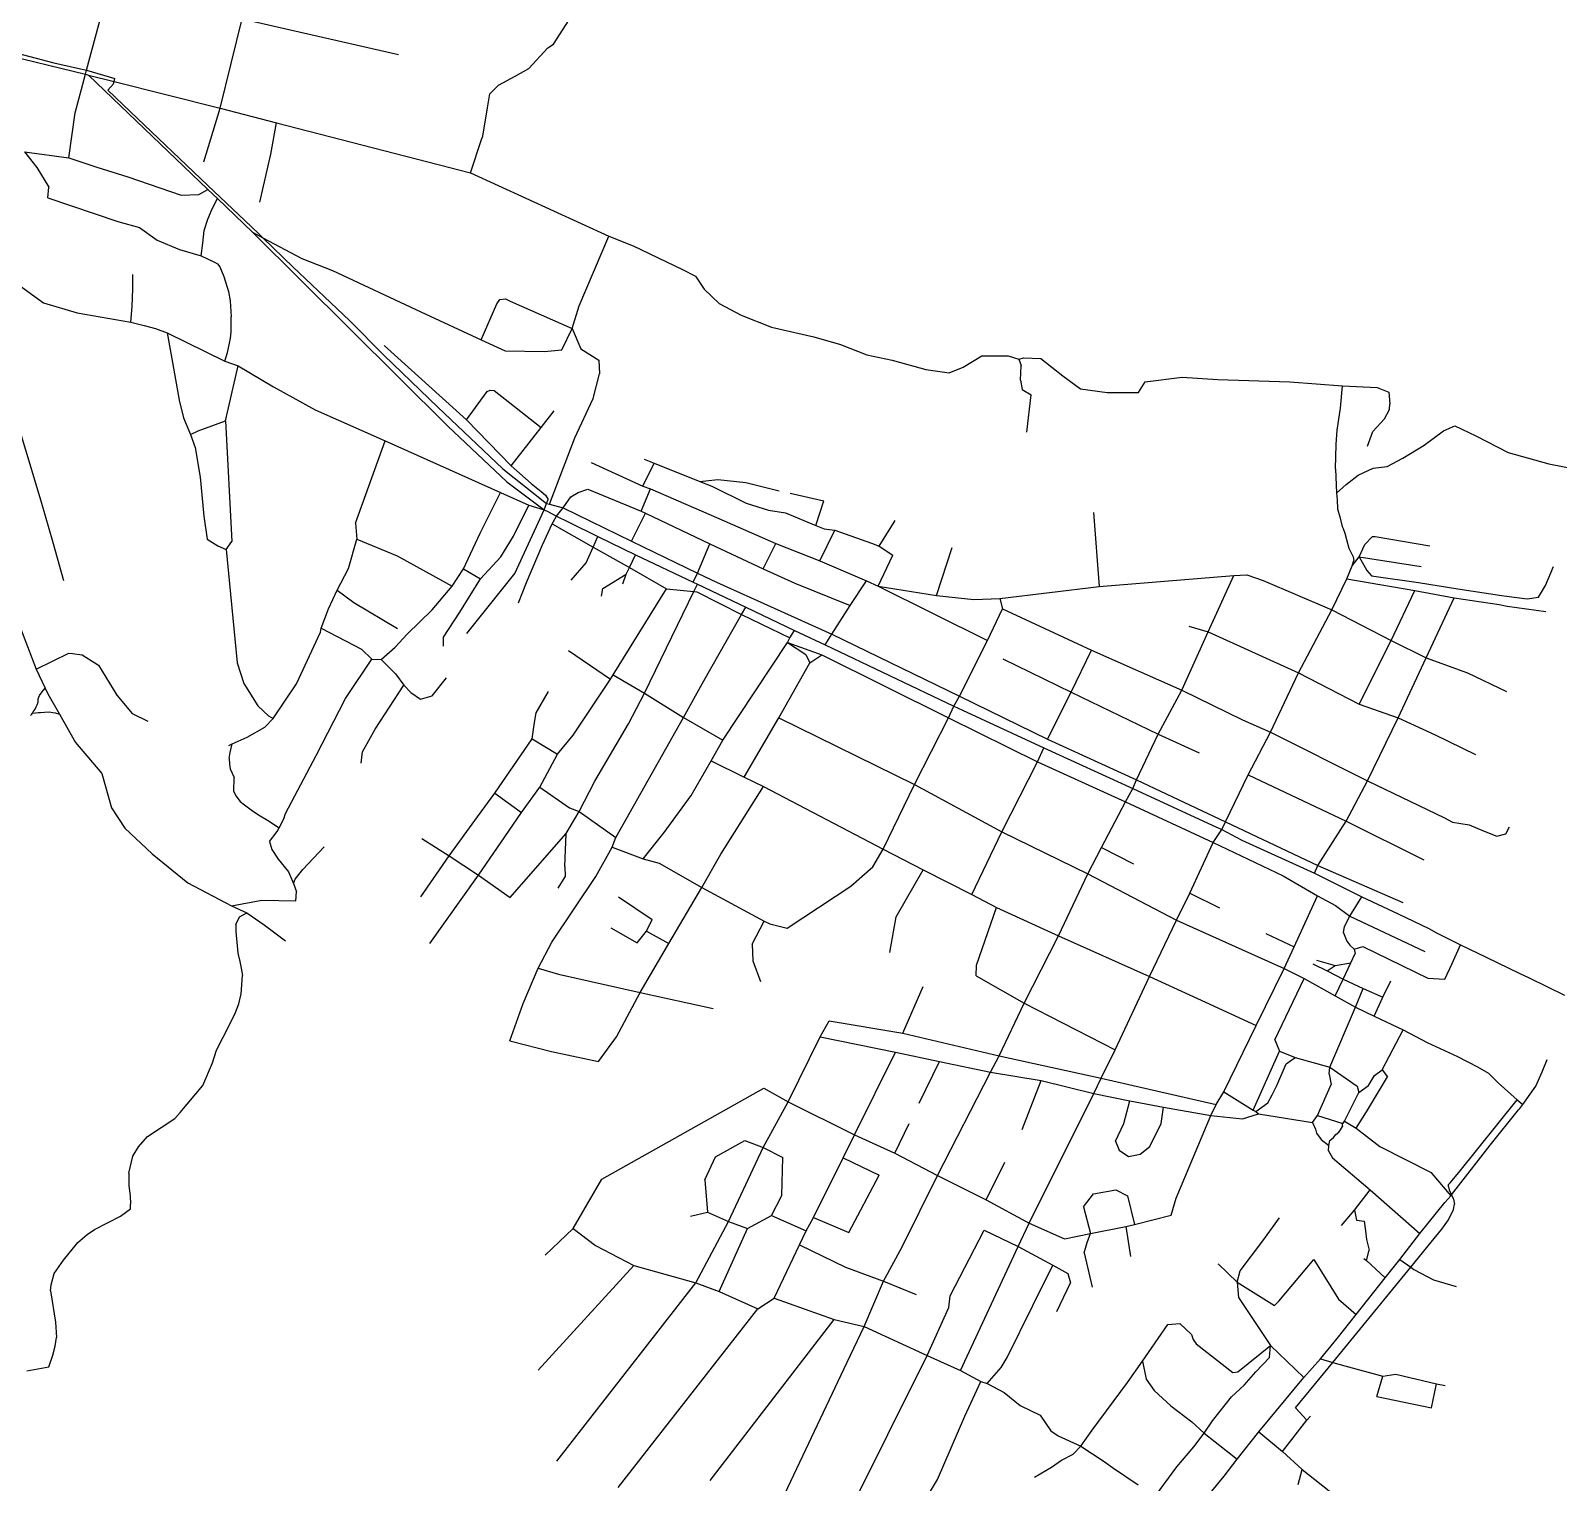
# Model space of a CAD drawing. Header units: inches. Extents: x 692543 to 699408, y 6221321 to 6239107.
# Drawn here: x 695859 to 698217, y 6235684 to 6237926 of the extents above; entities that cross this region are included whole.
import ezdxf

# ---------------------------------------------------------------- set-up
doc = ezdxf.new("R2010")
doc.units = ezdxf.units.IN
doc.header["$MEASUREMENT"] = 0

msp = doc.modelspace()

# ---------------------------------------------------------------- linework, layer by layer
for points in [[(695945.8, 6237864.8), (695982.3, 6238000.6)], [(696151.7, 6237806.1), (696185.6, 6237944)], [(696185.6, 6237944), (696427.3, 6237889.2)], [(696666.5, 6237905), (696695.1, 6237949.9)], [(695774, 6237908), (695895.2, 6237876.3)], [(695808.3, 6237891.7), (695944.1, 6237858.4)], [(696628.3, 6237867.2), (696657.4, 6237899.5)], [(696657.4, 6237899.5), (696666.5, 6237905)], [(695895.2, 6237876.3), (695945.8, 6237864.8)], [(695944.1, 6237858.4), (695945.8, 6237864.8)], [(695945.8, 6237864.8), (695989.5, 6237851.9)], [(696607.3, 6237855.8), (696628.3, 6237867.2)], [(695928.2, 6237799.2), (695944.1, 6237858.4)], [(695944.1, 6237858.4), (695948.9, 6237857.1)], [(695948.9, 6237857.1), (695988.3, 6237847.2)], [(695948.9, 6237857.1), (696132.8, 6237680.8)], [(695978.5, 6237834), (695987.4, 6237843.5)], [(695987.4, 6237843.5), (695988.3, 6237847.2)], [(695988.3, 6237847.2), (695989.5, 6237851.9)], [(695988.3, 6237847.2), (696151.7, 6237806.1)], [(696568.1, 6237828.2), (696581.3, 6237841.8)], [(696581.3, 6237841.8), (696607.3, 6237855.8)], [(695978.5, 6237834), (696013.2, 6237800.9)], [(696564.3, 6237806.9), (696568.1, 6237828.2)], [(695918.2, 6237729.7), (695928.2, 6237799.2)], [(696013.2, 6237800.9), (696132.8, 6237686.6)], [(696126.7, 6237723.5), (696151.7, 6237806.1)], [(696151.7, 6237806.1), (696238.8, 6237783.7)], [(696557.3, 6237762.9), (696564.3, 6237806.9)], [(696230.2, 6237735.1), (696238.8, 6237783.7)], [(696238.8, 6237783.7), (696538.4, 6237706.1)], [(696538.4, 6237706.1), (696555.4, 6237758)], [(696555.4, 6237758), (696557.3, 6237762.9)], [(695849.8, 6237738.9), (695918.2, 6237729.7)], [(695849.8, 6237738.9), (695869, 6237714.3)], [(695918.2, 6237729.7), (695961.5, 6237714.9)], [(696213.2, 6237661.2), (696230.2, 6237735.1)], [(695869, 6237714.3), (695887.7, 6237684.3)], [(695961.5, 6237714.9), (696009.4, 6237700.3)], [(696009.4, 6237700.3), (696091.8, 6237671.9)], [(696538.4, 6237706.1), (696751.7, 6237608.7)], [(695886, 6237667.9), (695887.7, 6237684.3)], [(696091.8, 6237671.9), (696118.9, 6237672.8)], [(696118.9, 6237672.8), (696132.8, 6237680.8)], [(696132.8, 6237686.6), (696199.8, 6237623.3)], [(696132.8, 6237680.8), (696147.6, 6237666.6)], [(695886, 6237667.9), (695993.9, 6237631)], [(696133, 6237634.7), (696139.6, 6237650.6)], [(696139.6, 6237650.6), (696147.6, 6237666.6)], [(696147.6, 6237666.6), (696201.8, 6237614.6)], [(695993.9, 6237631), (696027.2, 6237622)], [(696127.3, 6237617.2), (696133, 6237634.7)], [(696027.2, 6237622), (696054.9, 6237602.2)], [(696054.9, 6237602.2), (696089.2, 6237588)], [(696125, 6237597.5), (696127.3, 6237617.2)], [(696199.8, 6237623.3), (696211.5, 6237612.3)], [(696201.8, 6237614.6), (696503, 6237315.4)], [(696201.8, 6237614.6), (696217.7, 6237606.2)], [(696211.5, 6237612.3), (696217.7, 6237606.2)], [(696217.7, 6237606.2), (696277.7, 6237574.3)], [(696217.7, 6237606.2), (696264.3, 6237560.9)], [(696705.7, 6237500.8), (696751.7, 6237608.7)], [(696751.7, 6237608.7), (696789.2, 6237593.4)], [(696089.2, 6237588), (696122.6, 6237578.2)], [(696122.6, 6237578.2), (696125, 6237597.5)], [(696789.2, 6237593.4), (696865.4, 6237557.2)], [(696122.6, 6237578.2), (696143.3, 6237568.4)], [(696143.3, 6237568.4), (696147.8, 6237565.6)], [(696147.8, 6237565.6), (696151.5, 6237561.3)], [(696151.5, 6237561.3), (696157.5, 6237546.4)], [(696264.3, 6237560.9), (696351.5, 6237478.1)], [(696277.7, 6237574.3), (696325.2, 6237555.3)], [(696325.2, 6237555.3), (696461.3, 6237491.5)], [(696865.4, 6237557.2), (696885.3, 6237547)], [(695829, 6237542), (695879.1, 6237505.7)], [(696017.2, 6237527), (696017.3, 6237549.5)], [(696157.5, 6237546.4), (696164.7, 6237523)], [(696885.3, 6237547), (696898.6, 6237526.9)], [(696016.1, 6237500.2), (696017.2, 6237527)], [(696164.7, 6237523), (696167.5, 6237508.9)], [(696167.5, 6237508.9), (696169, 6237483.8)], [(696578.8, 6237503.9), (696583.7, 6237510.7)], [(696583.7, 6237510.7), (696592.3, 6237511.8)], [(696592.3, 6237511.8), (696599.5, 6237508.2)], [(696599.5, 6237508.2), (696695.3, 6237465.8)], [(696898.6, 6237526.9), (696921.8, 6237504.5)], [(695879.1, 6237505.7), (695931, 6237490.1)], [(695931, 6237490.1), (696014.1, 6237475.6)], [(696014.1, 6237475.6), (696016.1, 6237500.2)], [(696461.3, 6237491.5), (696554.7, 6237448.4)], [(696554.7, 6237448.4), (696578.8, 6237503.9)], [(696695.3, 6237465.8), (696705.7, 6237500.8)], [(696921.8, 6237504.5), (696955.8, 6237486.8)], [(696955.8, 6237486.8), (697002.8, 6237467.8)], [(696014.1, 6237475.6), (696034.8, 6237470.4)], [(696034.8, 6237470.4), (696052.3, 6237465.8)], [(696052.3, 6237465.8), (696070.3, 6237459.2)], [(696167.7, 6237451), (696168.7, 6237461.1)], [(696168.7, 6237461.1), (696169, 6237483.8)], [(696351.5, 6237478.1), (696404.9, 6237424.4)], [(696679.3, 6237433.2), (696695.3, 6237465.8)], [(696695.3, 6237465.8), (696708.5, 6237434.4)], [(697002.8, 6237467.8), (697068, 6237453.3)], [(696070.3, 6237459.2), (696158.9, 6237415.5)], [(696070.3, 6237459.2), (696078.2, 6237413.3)], [(696163.2, 6237429.1), (696165.8, 6237441)], [(696165.8, 6237441), (696167.7, 6237451)], [(696405.2, 6237439.8), (696532, 6237325.2)], [(696554.7, 6237448.4), (696591.9, 6237431.3)], [(697068, 6237453.3), (697109.2, 6237441.4)], [(697109.2, 6237441.4), (697149.7, 6237425.4)], [(696078.2, 6237413.3), (696088.7, 6237355.2)], [(696158.9, 6237415.5), (696163.2, 6237429.1)], [(696158.9, 6237415.5), (696179.8, 6237408.4)], [(696404.9, 6237424.4), (696488, 6237344.4)], [(696591.9, 6237431.3), (696651.9, 6237430.4)], [(696651.9, 6237430.4), (696679.3, 6237433.2)], [(696708.5, 6237434.4), (696736.3, 6237417.1)], [(696736.3, 6237417.1), (696737.3, 6237396.2)], [(697149.7, 6237425.4), (697189.1, 6237417.3)], [(697189.1, 6237417.3), (697240.7, 6237402.7)], [(697298.3, 6237406.2), (697327.4, 6237424)], [(697327.4, 6237424), (697367.9, 6237423.7)], [(697367.9, 6237423.7), (697384.2, 6237418.8)], [(697384.2, 6237418.8), (697392.2, 6237420.8)], [(697384.2, 6237418.8), (697388.1, 6237409.1)], [(697392.2, 6237420.8), (697418.4, 6237419.9)], [(697418.4, 6237419.9), (697452.5, 6237392.7)], [(696159.9, 6237323.6), (696179.8, 6237408.4)], [(696179.8, 6237408.4), (696234.3, 6237376)], [(696727.7, 6237357.9), (696737.3, 6237396.2)], [(697240.7, 6237402.7), (697276.8, 6237397.4)], [(697276.8, 6237397.4), (697298.3, 6237406.2)], [(697386.8, 6237386.3), (697388.1, 6237409.1)], [(697452.5, 6237392.7), (697479.8, 6237373.1)], [(697579.6, 6237383.9), (697636.4, 6237390.8)], [(697636.4, 6237390.8), (697691.5, 6237387)], [(696234.3, 6237376), (696298.7, 6237340.5)], [(696532, 6237325.2), (696564, 6237368.5)], [(696564, 6237368.5), (696568.3, 6237370.8)], [(696568.3, 6237370.8), (696574.5, 6237370.5)], [(696574.5, 6237370.5), (696647.3, 6237313.2)], [(697386.8, 6237386.3), (697389.5, 6237371.6)], [(697389.5, 6237371.6), (697403.4, 6237363.4)], [(697479.8, 6237373.1), (697520.7, 6237367)], [(697520.7, 6237367), (697569, 6237367.1)], [(697569, 6237367.1), (697579.6, 6237383.9)], [(697691.5, 6237387), (697802.4, 6237383.6)], [(697802.4, 6237383.6), (697884.1, 6237377.3)], [(697880.8, 6237343), (697884.1, 6237377.3)], [(697884.1, 6237377.3), (697937.6, 6237375)], [(697937.6, 6237375), (697955.4, 6237367.5)], [(697955.4, 6237367.5), (697957, 6237349.7)], [(696088.7, 6237355.2), (696095.1, 6237328.1)], [(696488, 6237344.4), (696588.1, 6237249.3)], [(696699.2, 6237297.4), (696727.7, 6237357.9)], [(697396.6, 6237306), (697403.4, 6237363.4)], [(697875.5, 6237309.2), (697880.8, 6237343)], [(697956.6, 6237340.7), (697957, 6237349.7)], [(696095.1, 6237328.1), (696106.1, 6237302.1)], [(696118.1, 6237307.9), (696159.9, 6237323.6)], [(696159.9, 6237323.6), (696169.7, 6237136.9)], [(696298.7, 6237340.5), (696406.4, 6237292.5)], [(696532, 6237325.2), (696601.1, 6237254.2)], [(696647.3, 6237313.2), (696667.3, 6237338.9)], [(697930.5, 6237306.9), (697948.9, 6237326.3)], [(697948.9, 6237326.3), (697956.6, 6237340.7)], [(695843, 6237305.9), (695859.8, 6237251.2)], [(696106.1, 6237302.1), (696118.1, 6237307.9)], [(696106.1, 6237302.1), (696113.1, 6237282.4)], [(696503, 6237315.4), (696594.1, 6237229.5)], [(696601.1, 6237254.2), (696647.3, 6237313.2)], [(696659.9, 6237195), (696699.2, 6237297.4)], [(697874.1, 6237286.8), (697875.5, 6237309.2)], [(697922.3, 6237284.2), (697930.5, 6237306.9)], [(698009.9, 6237286), (698039.6, 6237308)], [(698039.6, 6237308), (698057.3, 6237315.8)], [(698057.3, 6237315.8), (698089.6, 6237300.2)], [(698089.6, 6237300.2), (698139.6, 6237274.5)], [(696113.1, 6237282.4), (696121.2, 6237236.3)], [(696360.8, 6237165.2), (696406.4, 6237292.5)], [(696406.4, 6237292.5), (696584.5, 6237213)], [(697873.2, 6237249.2), (697874.1, 6237286.8)], [(697977, 6237266), (698009.9, 6237286)], [(698139.6, 6237274.5), (698202.3, 6237257.2)], [(695859.8, 6237251.2), (695876, 6237196.1)], [(696588.1, 6237249.3), (696655.7, 6237195.9)], [(696601.1, 6237254.2), (696631.6, 6237226.8)], [(696724.4, 6237259.3), (696804.3, 6237222.7)], [(696804.3, 6237222.7), (696821.7, 6237258.2)], [(696806.2, 6237264.4), (696821.7, 6237258.2)], [(696821.7, 6237258.2), (696892.1, 6237230)], [(697873.2, 6237249.2), (697874.7, 6237211.8)], [(697907.9, 6237239.6), (697931.1, 6237250.3)], [(697931.1, 6237250.3), (697952.9, 6237253.1)], [(697952.9, 6237253.1), (697977, 6237266)], [(698202.3, 6237257.2), (698276, 6237242.6)], [(696121.2, 6237236.3), (696126.7, 6237176.1)], [(696594.1, 6237229.5), (696652.1, 6237186)], [(696631.6, 6237226.8), (696647.3, 6237214.3)], [(696892.1, 6237230), (696920.1, 6237232.9)], [(696892.1, 6237230), (696910.7, 6237222.6)], [(696920.1, 6237232.9), (696963, 6237228.3)], [(696963, 6237228.3), (697014.6, 6237215.5)], [(697874.7, 6237211.8), (697889.7, 6237225.1)], [(697889.7, 6237225.1), (697907.9, 6237239.6)], [(696553.3, 6237149.8), (696584.5, 6237213)], [(696584.5, 6237213), (696628.4, 6237193.1)], [(696647.3, 6237214.3), (696653.8, 6237208.6)], [(696653.8, 6237208.6), (696657.9, 6237201.9)], [(696655.7, 6237195.9), (696657.9, 6237201.9)], [(696681, 6237189), (696693.2, 6237205.9)], [(696693.2, 6237205.9), (696704.5, 6237212.9)], [(696704.5, 6237212.9), (696719.3, 6237217.7)], [(696719.3, 6237217.7), (696801.7, 6237184.2)], [(696801.7, 6237184.2), (696815.8, 6237218.4)], [(696804.3, 6237222.7), (696815.8, 6237218.4)], [(696815.8, 6237218.4), (696921.2, 6237172.5)], [(696910.7, 6237222.6), (696963.8, 6237196.2)], [(697031.4, 6237211.7), (697083.4, 6237199.8)], [(697874.7, 6237211.8), (697875.5, 6237201.3)], [(697875.5, 6237201.3), (697876.4, 6237187.5)], [(695876, 6237196.1), (695893.2, 6237137.6)], [(696604.3, 6237145.3), (696628.4, 6237193.1)], [(696606.8, 6237087.5), (696652.1, 6237186)], [(696628.4, 6237193.1), (696652.1, 6237186)], [(696652.1, 6237186), (696655.7, 6237195.9)], [(696652.1, 6237186), (696657.7, 6237183.5)], [(696655.7, 6237195.9), (696659.9, 6237195)], [(696657.7, 6237183.5), (696670.8, 6237176.2)], [(696659.9, 6237195), (696681, 6237189)], [(696670.8, 6237176.2), (696681, 6237189)], [(696681, 6237189), (696786.9, 6237137.5)], [(696786.9, 6237137.5), (696808.5, 6237181)], [(696801.7, 6237184.2), (696808.5, 6237181)], [(696808.5, 6237181), (696907.5, 6237133.4)], [(696963.8, 6237196.2), (696997.9, 6237185.3)], [(696997.9, 6237185.3), (697024.4, 6237181.3)], [(697024.4, 6237181.3), (697071, 6237161.9)], [(697071, 6237161.9), (697083.4, 6237199.8)], [(697499.8, 6237182), (697508.6, 6237067.6)], [(697876.4, 6237187.5), (697879.7, 6237175.3)], [(696126.7, 6237176.1), (696131.9, 6237140.7)], [(696360.8, 6237165.2), (696362.6, 6237140.9)], [(696649.1, 6237132.2), (696664, 6237164.3)], [(696664, 6237164.3), (696670.8, 6237176.2)], [(696664, 6237164.3), (696727.5, 6237128.5)], [(696670.8, 6237176.2), (696689.7, 6237166.9)], [(696689.7, 6237166.9), (696734.5, 6237144.9)], [(696921.2, 6237172.5), (697009.5, 6237134)], [(697071, 6237161.9), (697084, 6237156.5)], [(697077.4, 6237107.3), (697100.3, 6237154.8)], [(697084, 6237156.5), (697100.3, 6237154.8)], [(697100.3, 6237154.8), (697157.1, 6237134.8)], [(697168.8, 6237130.2), (697193.5, 6237169.4)], [(697879.7, 6237175.3), (697883.3, 6237160.5)], [(697883.3, 6237160.5), (697884.9, 6237157.4)], [(697884.9, 6237157.4), (697887.6, 6237150)], [(695893.2, 6237137.6), (695910.1, 6237076.9)], [(696131.9, 6237140.7), (696148.5, 6237130.3)], [(696161.3, 6237124.6), (696169.7, 6237136.9)], [(696349.8, 6237095.4), (696362.6, 6237140.9)], [(696362.6, 6237140.9), (696425.1, 6237115.1)], [(696527.5, 6237094.9), (696553.3, 6237149.8)], [(696585.1, 6237113.3), (696604.3, 6237145.3)], [(696624.4, 6237073.9), (696649.1, 6237132.2)], [(696727.5, 6237128.5), (696734.5, 6237144.9)], [(696734.5, 6237144.9), (696793, 6237116.8)], [(696786.9, 6237137.5), (696888.6, 6237088.4)], [(696888.6, 6237088.4), (696907.5, 6237133.4)], [(696907.5, 6237133.4), (696989.9, 6237095.2)], [(696989.9, 6237095.2), (697009.5, 6237134)], [(697009.5, 6237134), (697077.4, 6237107.3)], [(697157.1, 6237134.8), (697168.8, 6237130.2)], [(697887.6, 6237150), (697890.1, 6237140)], [(697890.1, 6237140), (697893.9, 6237127.1)], [(697909.8, 6237113.4), (697918.2, 6237132.5)], [(697918.2, 6237132.5), (697930.1, 6237144.8)], [(697930.1, 6237144.8), (697934.5, 6237144.7)], [(697934.5, 6237144.7), (698018.7, 6237130.7)], [(696148.5, 6237130.3), (696161.3, 6237124.6)], [(696161.3, 6237124.6), (696178.3, 6236949.6)], [(696425.1, 6237115.1), (696510.1, 6237068.4)], [(696553.5, 6237079.7), (696585.1, 6237113.3)], [(696716.6, 6237104.3), (696727.5, 6237128.5)], [(696727.5, 6237128.5), (696783.7, 6237097.1)], [(696783.7, 6237097.1), (696793, 6237116.8)], [(696793, 6237116.8), (696882, 6237074.2)], [(697077.4, 6237107.3), (697149.2, 6237076.6)], [(697167.3, 6237068), (697190, 6237116.2)], [(697168.8, 6237130.2), (697190, 6237116.2)], [(697257.2, 6237053.8), (697281.4, 6237127.9)], [(697893.9, 6237127.1), (697900.3, 6237113.7)], [(697899, 6237099.4), (697909.8, 6237113.4)], [(697899, 6237099.4), (697901.2, 6237108)], [(697900.3, 6237113.7), (697901.2, 6237108)], [(697909.8, 6237113.4), (697921.3, 6237092.2)], [(697909.8, 6237113.4), (698005.4, 6237098.5)], [(696332.2, 6237062.1), (696349.8, 6237095.4)], [(696510.1, 6237068.4), (696527.5, 6237094.9)], [(696527.5, 6237094.9), (696553.5, 6237079.7)], [(696532.4, 6236995), (696606.8, 6237087.5)], [(696693.7, 6237077.6), (696716.6, 6237104.3)], [(696742.6, 6237064.5), (696778.4, 6237086.9)], [(696773.2, 6237071.6), (696778.4, 6237086.9)], [(696778.4, 6237086.9), (696783.7, 6237097.1)], [(696783.7, 6237097.1), (696840.9, 6237064.3)], [(696882, 6237074.2), (696888.6, 6237088.4)], [(696888.6, 6237088.4), (696917.9, 6237074.2)], [(696989.9, 6237095.2), (697038.6, 6237073)], [(697508.6, 6237067.6), (697716.2, 6237084.5)], [(697676.5, 6236997.6), (697716.2, 6237084.5)], [(697716.2, 6237084.5), (697736.3, 6237085.5)], [(697736.3, 6237085.5), (697761.2, 6237077.1)], [(697890.5, 6237079.5), (697899, 6237099.4)], [(697921.3, 6237092.2), (697928.8, 6237084)], [(697928.8, 6237084), (698000.9, 6237073.8)], [(698197, 6237069.3), (698209.4, 6237098.8)], [(695821.2, 6237062.6), (695867.8, 6236940)], [(696319.1, 6237033.3), (696332.2, 6237062.1)], [(696332.2, 6237062.1), (696358, 6237043.2)], [(696479, 6237031.8), (696510.1, 6237068.4)], [(696521.7, 6237028), (696553.5, 6237079.7)], [(696612.4, 6237042.7), (696624.4, 6237073.9)], [(696740.2, 6237052.6), (696742.6, 6237064.5)], [(696758.1, 6236931.3), (696840.9, 6237064.3)], [(696806.8, 6236902.9), (696882.9, 6237059.9)], [(696840.9, 6237064.3), (696882.9, 6237059.9)], [(696882, 6237074.2), (696888.4, 6237071.1)], [(696882.9, 6237059.9), (696888.4, 6237071.1)], [(696882.9, 6237059.9), (696887.7, 6237059.4)], [(696888.4, 6237071.1), (696963.1, 6237035.9)], [(696917.9, 6237074.2), (697095.9, 6236994.2)], [(697038.6, 6237073), (697124.2, 6237038.4)], [(697124.2, 6237038.4), (697149.2, 6237076.6)], [(697149.2, 6237076.6), (697167.3, 6237068)], [(697167.3, 6237068), (697257.2, 6237053.8)], [(697167.3, 6237068), (697336.1, 6236984.2)], [(697355.3, 6237049), (697508.6, 6237067.6)], [(697761.2, 6237077.1), (697867.4, 6237031.6)], [(697867.4, 6237031.6), (697890.5, 6237079.5)], [(697890.5, 6237079.5), (697995.4, 6237061.3)], [(697958.8, 6236984.3), (697995.4, 6237061.3)], [(697995.4, 6237061.3), (698056.3, 6237050.4)], [(698000.9, 6237073.8), (698061.8, 6237064.1)], [(698061.8, 6237064.1), (698126, 6237054.4)], [(698186.2, 6237051.1), (698197, 6237069.3)], [(696358, 6237043.2), (696425.3, 6237002.9)], [(696887.7, 6237059.4), (696956.5, 6237024.3)], [(697095.9, 6236994.2), (697124.2, 6237038.4)], [(697257.2, 6237053.8), (697314.7, 6237047.7)], [(697314.7, 6237047.7), (697355.3, 6237049)], [(697355.3, 6237049), (697359.4, 6237033.2)], [(698012.8, 6236957.7), (698056.3, 6237050.4)], [(698056.3, 6237050.4), (698125.6, 6237039.7)], [(698125.6, 6237039.7), (698137.9, 6237037.3)], [(698126, 6237054.4), (698141.3, 6237052.4)], [(698137.9, 6237037.3), (698197.6, 6237029.2)], [(698141.3, 6237052.4), (698168.7, 6237048.8)], [(698168.7, 6237048.8), (698186.2, 6237051.1)], [(696307.9, 6237003.5), (696319.1, 6237033.3)], [(696440.2, 6236994), (696479, 6237031.8)], [(696496.7, 6236989.3), (696521.7, 6237028)], [(696898.2, 6236921.8), (696956.5, 6237024.3)], [(696956.5, 6237024.3), (696963.1, 6237035.9)], [(696956.5, 6237024.3), (697031, 6236988.6)], [(696963.1, 6237035.9), (697038.2, 6236999.7)], [(697336.1, 6236984.2), (697359.4, 6237033.2)], [(697359.4, 6237033.2), (697496.4, 6236969.5)], [(697816.2, 6236934.5), (697867.4, 6237031.6)], [(697867.4, 6237031.6), (697958.8, 6236984.3)], [(696269.5, 6236917.3), (696306.7, 6236997.4)], [(696306.7, 6236997.4), (696307.9, 6237003.5)], [(696307.9, 6237003.5), (696369.9, 6236970.9)], [(696421.7, 6236974.2), (696440.2, 6236994)], [(696496.4, 6236975.6), (696496.7, 6236989.3)], [(697031, 6236988.6), (697038.2, 6236999.7)], [(697038.2, 6236999.7), (697085.6, 6236977.8)], [(697085.6, 6236977.8), (697095.9, 6236994.2)], [(697095.9, 6236994.2), (697292.7, 6236898.6)], [(697635.8, 6236907.5), (697676.5, 6236997.6)], [(697646.9, 6237006.5), (697676.5, 6236997.6)], [(697676.5, 6236997.6), (697816.2, 6236934.5)], [(696369.9, 6236970.9), (696385.9, 6236955.5)], [(696400.4, 6236955), (696421.7, 6236974.2)], [(696689.3, 6236969), (696754, 6236924.8)], [(696927.6, 6236830.2), (697027.6, 6236981)], [(697027.6, 6236981), (697031, 6236988.6)], [(697027.6, 6236981), (697080.6, 6236962.1)], [(697027.6, 6236981), (697055.8, 6236962.8)], [(697085.6, 6236977.8), (697284.3, 6236883)], [(697292.7, 6236898.6), (697336.1, 6236984.2)], [(697465.3, 6236904.3), (697496.4, 6236969.5)], [(697496.4, 6236969.5), (697635.8, 6236907.5)], [(697909.5, 6236886.2), (697958.8, 6236984.3)], [(697958.8, 6236984.3), (698012.8, 6236957.7)], [(695867.8, 6236940), (695918.3, 6236965)], [(695918.3, 6236965), (695924.2, 6236964.3)], [(695924.2, 6236964.3), (695938.9, 6236962.4)], [(695938.9, 6236962.4), (695964.2, 6236946.3)], [(695964.2, 6236946.3), (695992.5, 6236900)], [(696178.3, 6236949.6), (696188.6, 6236918)], [(696345.3, 6236894.9), (696385.9, 6236955.5)], [(696385.9, 6236955.5), (696400.4, 6236955)], [(696400.4, 6236955), (696422.2, 6236932.7)], [(697013.9, 6236864.7), (697062, 6236949.8)], [(697055.8, 6236962.8), (697062, 6236949.8)], [(697062, 6236949.8), (697080.6, 6236962.1)], [(697080.6, 6236962.1), (697275.7, 6236865)], [(697359.7, 6236956), (697465.3, 6236904.3)], [(697969.6, 6236864.8), (698012.8, 6236957.7)], [(698012.8, 6236957.7), (698076.8, 6236934.3)], [(695867.8, 6236940), (695882, 6236910.5)], [(696422.2, 6236932.7), (696435.4, 6236915.2)], [(696479, 6236898.7), (696501.3, 6236926.9)], [(696696.4, 6236837.9), (696754, 6236924.8)], [(696754, 6236924.8), (696758.1, 6236931.3)], [(696758.1, 6236931.3), (696806.8, 6236902.9)], [(696866.8, 6236865.4), (696898.2, 6236921.8)], [(697772.6, 6236842.7), (697816.2, 6236934.5)], [(697816.2, 6236934.5), (697909.5, 6236886.2)], [(698076.8, 6236934.3), (698136.7, 6236905.6)], [(695871, 6236894.1), (695872.9, 6236899.4)], [(695872.9, 6236899.4), (695877.1, 6236905.3)], [(695877.1, 6236905.3), (695882, 6236910.5)], [(695882, 6236910.5), (695886, 6236902.2)], [(695886, 6236902.2), (695903.8, 6236870.8)], [(695992.5, 6236900), (696016.1, 6236871.4)], [(696188.6, 6236918), (696210.1, 6236883.7)], [(696233.5, 6236864.1), (696269.5, 6236917.3)], [(696300, 6236806.7), (696345.3, 6236894.9)], [(696391.3, 6236847.5), (696435.4, 6236915.2)], [(696435.4, 6236915.2), (696446.3, 6236903.9)], [(696446.3, 6236903.9), (696461.1, 6236893.8)], [(696461.1, 6236893.8), (696479, 6236898.7)], [(696639.7, 6236872.4), (696658.8, 6236905.4)], [(696781.9, 6236855.5), (696806.8, 6236902.9)], [(696806.8, 6236902.9), (696866.8, 6236865.4)], [(697284.3, 6236883), (697292.7, 6236898.6)], [(697292.7, 6236898.6), (697428.7, 6236832.2)], [(697428.7, 6236832.2), (697465.3, 6236904.3)], [(697465.3, 6236904.3), (697599.5, 6236839.6)], [(697599.5, 6236839.6), (697635.8, 6236907.5)], [(697635.8, 6236907.5), (697729.3, 6236861.6)], [(695861, 6236870.5), (695862.1, 6236872.2)], [(695862.1, 6236872.2), (695863.3, 6236874.2)], [(695862.1, 6236872.2), (695866.8, 6236872.5)], [(695863.3, 6236874.2), (695866.5, 6236878.4)], [(695866.5, 6236878.4), (695868, 6236881.8)], [(695866.8, 6236872.5), (695871.5, 6236873.1)], [(695868, 6236881.8), (695869.5, 6236884.9)], [(695869.5, 6236884.9), (695870.9, 6236889.1)], [(695870.9, 6236889.1), (695871, 6236894.1)], [(695871.5, 6236873.1), (695874.4, 6236873.4)], [(695874.4, 6236873.4), (695880.6, 6236873.9)], [(695880.6, 6236873.9), (695888.2, 6236874)], [(695888.2, 6236874), (695893.4, 6236873.3)], [(695893.4, 6236873.3), (695897.4, 6236872.7)], [(695897.4, 6236872.7), (695903.8, 6236870.8)], [(696016.1, 6236871.4), (696040.2, 6236860)], [(696210.1, 6236883.7), (696226.4, 6236867.8)], [(696637, 6236857.5), (696639.7, 6236872.4)], [(697275.7, 6236865), (697284.3, 6236883)], [(697284.3, 6236883), (697297.2, 6236877)], [(697297.2, 6236877), (697423, 6236818.4)], [(697909.5, 6236886.2), (697969.6, 6236864.8)], [(695859.3, 6236868.5), (695861, 6236870.5)], [(695903.8, 6236870.8), (695928.6, 6236827)], [(696193.4, 6236835.1), (696220.7, 6236850.3)], [(696220.7, 6236850.3), (696233.5, 6236864.1)], [(696226.4, 6236867.8), (696233.5, 6236864.1)], [(696371.4, 6236812.6), (696391.3, 6236847.5)], [(696633.2, 6236832.6), (696637, 6236857.5)], [(696730, 6236767.1), (696781.9, 6236855.5)], [(696762.6, 6236680.2), (696866.8, 6236865.4)], [(696866.8, 6236865.4), (696927.6, 6236830.2)], [(696960.3, 6236773.5), (697013.9, 6236864.7)], [(697013.9, 6236864.7), (697223.4, 6236761.8)], [(697223.4, 6236761.8), (697275.7, 6236865)], [(697275.7, 6236865), (697413.1, 6236797.1)], [(697729.3, 6236861.6), (697772.6, 6236842.7)], [(697922.5, 6236767.9), (697969.6, 6236864.8)], [(697969.6, 6236864.8), (698026.9, 6236838.9)], [(695928.6, 6236827), (695969.1, 6236778.9)], [(696165.2, 6236822.3), (696170.6, 6236824.7)], [(696167.4, 6236811.5), (696170.6, 6236824.7)], [(696170.6, 6236824.7), (696193.4, 6236835.1)], [(696575.9, 6236748.7), (696633.2, 6236832.6)], [(696633.2, 6236832.6), (696672.4, 6236808.6)], [(696672.4, 6236808.6), (696696.4, 6236837.9)], [(696909.5, 6236798.5), (696927.6, 6236830.2)], [(697428.7, 6236832.2), (697566.2, 6236769.4)], [(697566.2, 6236769.4), (697599.5, 6236839.6)], [(697599.5, 6236839.6), (697662.8, 6236811)], [(697738.3, 6236777), (697772.6, 6236842.7)], [(697772.6, 6236842.7), (697922.5, 6236767.9)], [(698026.9, 6236838.9), (698088.9, 6236808.5)], [(696166, 6236802.3), (696167.4, 6236811.5)], [(696166, 6236802.3), (696166.1, 6236793.2)], [(696252.8, 6236717.3), (696300, 6236806.7)], [(696369.3, 6236794.8), (696371.4, 6236812.6)], [(696645.2, 6236758), (696672.4, 6236808.6)], [(697413.1, 6236797.1), (697423, 6236818.4)], [(697423, 6236818.4), (697560.2, 6236755.8)], [(695969.1, 6236778.9), (695984.1, 6236726.2)], [(696166.1, 6236793.2), (696167.4, 6236786.3)], [(696167.4, 6236786.3), (696173.7, 6236772.9)], [(696878.5, 6236744.9), (696909.5, 6236798.5)], [(696909.5, 6236798.5), (696960.3, 6236773.5)], [(697358.4, 6236688.8), (697413.1, 6236797.1)], [(697413.1, 6236797.1), (697549.2, 6236735.4)], [(697703.5, 6236704.5), (697738.3, 6236777)], [(697738.3, 6236777), (697889.6, 6236705.2)], [(696173, 6236751.1), (696173.7, 6236772.9)], [(696616.9, 6236718.9), (696645.2, 6236758)], [(696645.2, 6236758), (696691, 6236725.8)], [(696705.7, 6236720.4), (696730, 6236767.1)], [(696924.7, 6236654.2), (696990.5, 6236758.7)], [(696960.3, 6236773.5), (696990.5, 6236758.7)], [(696990.5, 6236758.7), (697175.1, 6236662.1)], [(697175.1, 6236662.1), (697223.4, 6236761.8)], [(697223.4, 6236761.8), (697358.4, 6236688.8)], [(697549.2, 6236735.4), (697560.2, 6236755.8)], [(697560.2, 6236755.8), (697566.2, 6236769.4)], [(697560.2, 6236755.8), (697682.8, 6236699.4)], [(697566.2, 6236769.4), (697703.5, 6236704.5)], [(697889.6, 6236705.2), (697922.5, 6236767.9)], [(697922.5, 6236767.9), (698041.5, 6236710.7)], [(696173, 6236751.1), (696175.8, 6236744.5)], [(696175.8, 6236744.5), (696182.5, 6236735.6)], [(696182.5, 6236735.6), (696189.3, 6236730.6)], [(696189.3, 6236730.6), (696199.8, 6236723.1)], [(696548.8, 6236712.3), (696575.9, 6236748.7)], [(696575.9, 6236748.7), (696616.9, 6236718.9)], [(696837.1, 6236688), (696878.5, 6236744.9)], [(697511.7, 6236664.9), (697549.2, 6236735.4)], [(697549.2, 6236735.4), (697684.3, 6236672.2)], [(695984.1, 6236726.2), (696005, 6236694.8)], [(696199.8, 6236723.1), (696211.1, 6236715.2)], [(696211.1, 6236715.2), (696224.8, 6236706.7)], [(696224.8, 6236706.7), (696242.7, 6236694.9)], [(696242.7, 6236694.9), (696250, 6236709)], [(696250, 6236709), (696252.8, 6236717.3)], [(696505.4, 6236652), (696548.8, 6236712.3)], [(696591.3, 6236681), (696616.9, 6236718.9)], [(696685.9, 6236686.3), (696705.7, 6236720.4)], [(696691, 6236725.8), (696705.7, 6236720.4)], [(696705.7, 6236720.4), (696762.6, 6236680.2)], [(698041.5, 6236710.7), (698053.8, 6236703.7)], [(696005, 6236694.8), (696047, 6236654.9)], [(696227.8, 6236674.2), (696239.8, 6236689.4)], [(696239.8, 6236689.4), (696242.7, 6236694.9)], [(696627.8, 6236619.8), (696685.9, 6236686.3)], [(696683.9, 6236635.4), (696685.9, 6236686.3)], [(696804.6, 6236647), (696837.1, 6236688)], [(697311.6, 6236592.2), (697358.4, 6236688.8)], [(697358.4, 6236688.8), (697490.9, 6236624)], [(697682.8, 6236699.4), (697697.5, 6236692.5)], [(697684.3, 6236672.2), (697697.5, 6236692.5)], [(697697.5, 6236692.5), (697703.5, 6236704.5)], [(697697.5, 6236692.5), (697728.6, 6236676.1)], [(697703.5, 6236704.5), (697845.8, 6236636.8)], [(697845.8, 6236636.8), (697889.6, 6236705.2)], [(697889.6, 6236705.2), (698009.3, 6236645.5)], [(698053.8, 6236703.7), (698079.3, 6236699.6)], [(698079.3, 6236699.6), (698102.6, 6236689.8)], [(698102.6, 6236689.8), (698121.9, 6236682.4)], [(698121.9, 6236682.4), (698135.7, 6236685.7)], [(698135.7, 6236685.7), (698141.5, 6236696.5)], [(696227.8, 6236674.2), (696231.8, 6236661.5)], [(696231.8, 6236661.5), (696241.6, 6236646.8)], [(696279.3, 6236630.6), (696312.6, 6236665.7)], [(696462.9, 6236678.7), (696505.4, 6236652)], [(696550.7, 6236622.1), (696591.3, 6236681)], [(696731.6, 6236620.1), (696756.8, 6236665)], [(696756.8, 6236665), (696762.6, 6236680.2)], [(696756.8, 6236665), (696804.6, 6236647)], [(697159.1, 6236634.7), (697175.1, 6236662.1)], [(697175.1, 6236662.1), (697236.8, 6236630.4)], [(697490.9, 6236624), (697511.7, 6236664.9)], [(697511.7, 6236664.9), (697561.2, 6236639.3)], [(697648.1, 6236594), (697684.3, 6236672.2)], [(697684.3, 6236672.2), (697792.5, 6236621.1)], [(697728.6, 6236676.1), (697840.5, 6236625.1)], [(696047, 6236654.9), (696101.9, 6236610.3)], [(696241.6, 6236646.8), (696257.1, 6236627.3)], [(696461.6, 6236588.7), (696505.4, 6236652)], [(696505.4, 6236652), (696550.7, 6236622.1)], [(696683.9, 6236635.4), (696684.3, 6236619.4)], [(696804.6, 6236647), (696829.2, 6236640.7)], [(696829.2, 6236640.7), (696895.4, 6236603.1)], [(696895.4, 6236603.1), (696924.7, 6236654.2)], [(697840.5, 6236625.1), (697845.8, 6236636.8)], [(697845.8, 6236636.8), (697977.1, 6236579.7)], [(696257.1, 6236627.3), (696265.1, 6236609.3)], [(696265.1, 6236609.3), (696267.5, 6236616)], [(696267.5, 6236616), (696279.3, 6236630.6)], [(696475.4, 6236516.4), (696550.7, 6236622.1)], [(696550.7, 6236622.1), (696599.5, 6236587.3)], [(696599.5, 6236587.3), (696627.8, 6236619.8)], [(696663.6, 6236518.8), (696731.6, 6236620.1)], [(696673.3, 6236602.1), (696684.3, 6236619.4)], [(697125.1, 6236605.2), (697159.1, 6236634.7)], [(697195.3, 6236557.7), (697236.8, 6236630.4)], [(697236.8, 6236630.4), (697311.6, 6236592.2)], [(697445.5, 6236528.4), (697490.9, 6236624)], [(697490.9, 6236624), (697627.5, 6236552.4)], [(697792.5, 6236621.1), (697845.2, 6236589.9)], [(697840.5, 6236625.1), (697913.5, 6236588.4)], [(696101.9, 6236610.3), (696169.5, 6236574.9)], [(696265.1, 6236609.3), (696269.5, 6236596.1)], [(696268.6, 6236582.6), (696269.5, 6236596.1)], [(696766.5, 6236588.5), (696818.6, 6236553.5)], [(696844.3, 6236516.7), (696895.4, 6236603.1)], [(696895.4, 6236603.1), (696991.2, 6236550.9)], [(697027, 6236540), (697125.1, 6236605.2)], [(697311.6, 6236592.2), (697350, 6236572.2)], [(697627.5, 6236552.4), (697648.1, 6236594)], [(697648.1, 6236594), (697693.9, 6236571.4)], [(697809.3, 6236511.6), (697845.2, 6236589.9)], [(697845.2, 6236589.9), (697873, 6236575.2)], [(697895.1, 6236558.8), (697913.5, 6236588.4)], [(697913.5, 6236588.4), (697969.6, 6236562.5)], [(696169.5, 6236574.9), (696216, 6236583.3)], [(696169.5, 6236574.9), (696193.2, 6236563.7)], [(696216, 6236583.3), (696268.6, 6236582.6)], [(697319.3, 6236483.3), (697350, 6236572.2)], [(697350, 6236572.2), (697445.5, 6236528.4)], [(697873, 6236575.2), (697895.1, 6236558.8)], [(696175.8, 6236545.9), (696181.8, 6236557.9)], [(696175.8, 6236545.9), (696176.3, 6236534.9)], [(696181.8, 6236557.9), (696193.2, 6236563.7)], [(696193.2, 6236563.7), (696219.8, 6236545.3)], [(696219.8, 6236545.3), (696252.6, 6236520.6)], [(696809.6, 6236535.7), (696818.6, 6236553.5)], [(696972.8, 6236515.6), (696991.2, 6236550.9)], [(696991.2, 6236550.9), (696999.9, 6236547)], [(696999.9, 6236547), (697027, 6236540)], [(697185.2, 6236502.7), (697195.3, 6236557.7)], [(697586, 6236465.6), (697627.5, 6236552.4)], [(697627.5, 6236552.4), (697794, 6236477.8)], [(697885.4, 6236533.1), (697887, 6236542.6)], [(697887, 6236542.6), (697895.1, 6236558.8)], [(697895.1, 6236558.8), (698010.7, 6236504.3)], [(697969.6, 6236562.5), (698005.5, 6236545.3)], [(698005.5, 6236545.3), (698016.9, 6236539.8)], [(696176.3, 6236534.9), (696179, 6236501.6)], [(696642.5, 6236478.4), (696663.6, 6236518.8)], [(696754.9, 6236540.6), (696795.6, 6236517.4)], [(696795.6, 6236517.4), (696809.6, 6236535.7)], [(696809.6, 6236535.7), (696844.3, 6236516.7)], [(697392.5, 6236424.4), (697445.5, 6236528.4)], [(697445.5, 6236528.4), (697586, 6236465.6)], [(697765.5, 6236532.2), (697809.3, 6236511.6)], [(697885.4, 6236533.1), (697890.4, 6236520.1)], [(697890.4, 6236520.1), (697895, 6236513.9)], [(698016.9, 6236539.8), (698029.1, 6236533.2)], [(698029.1, 6236533.2), (698065.9, 6236514.7)], [(696179, 6236501.6), (696182.4, 6236488.7)], [(696800.2, 6236440.9), (696844.3, 6236516.7)], [(696972.8, 6236515.6), (696973.8, 6236490)], [(697794, 6236477.8), (697809.3, 6236511.6)], [(697895, 6236513.9), (697902, 6236507.9)], [(697896.5, 6236486.5), (697903.6, 6236500.9)], [(697902, 6236507.9), (697915.1, 6236511.8)], [(697902, 6236507.9), (697903.6, 6236500.9)], [(697915.1, 6236511.8), (698015.3, 6236463)], [(698052.9, 6236485.8), (698065.9, 6236514.7)], [(698065.9, 6236514.7), (698105.5, 6236495.5)], [(698105.5, 6236495.5), (698157.6, 6236470.2)], [(696182.4, 6236488.7), (696184.4, 6236478.3)], [(696184.4, 6236478.3), (696186.2, 6236467.1)], [(696619.5, 6236423.9), (696642.5, 6236478.4)], [(696642.5, 6236478.4), (696673.8, 6236469.4)], [(696973.8, 6236490), (696985.9, 6236457.7)], [(697318.6, 6236466.5), (697319.3, 6236483.3)], [(697750.8, 6236389.9), (697794, 6236477.8)], [(697794, 6236477.8), (697824.7, 6236462.6)], [(697838.1, 6236485), (697860.2, 6236474.4)], [(697843.6, 6236490.8), (697872.5, 6236482.6)], [(697860.2, 6236474.4), (697872.5, 6236482.6)], [(697860.2, 6236474.4), (697885, 6236461.4)], [(697872.5, 6236482.6), (697896.5, 6236486.5)], [(697885, 6236461.4), (697896.5, 6236486.5)], [(698042, 6236461.2), (698052.9, 6236485.8)], [(698157.6, 6236470.2), (698171.8, 6236463.3)], [(696184.4, 6236438.7), (696186.2, 6236467.1)], [(696673.8, 6236469.4), (696800.2, 6236440.9)], [(697205.5, 6236377.9), (697236.8, 6236450.2)], [(697318.6, 6236466.5), (697392.5, 6236424.4)], [(697533.3, 6236352.5), (697586, 6236465.6)], [(697586, 6236465.6), (697672.6, 6236425.8)], [(697779.7, 6236367.6), (697824.7, 6236462.6)], [(697824.7, 6236462.6), (697872.5, 6236435.6)], [(697872.5, 6236435.6), (697885, 6236461.4)], [(697885, 6236461.4), (697915.9, 6236446.8)], [(697904, 6236418.1), (697915.9, 6236446.8)], [(697915.9, 6236446.8), (697946.3, 6236433.5)], [(697946.3, 6236433.5), (697958.5, 6236459)], [(698015.3, 6236463), (698042, 6236461.2)], [(698171.8, 6236463.3), (698226.7, 6236436.5)], [(696175.7, 6236409.9), (696180.7, 6236423.4)], [(696180.7, 6236423.4), (696184.4, 6236438.7)], [(696599.1, 6236366.5), (696619.5, 6236423.9)], [(696763.6, 6236372.5), (696800.2, 6236440.9)], [(696800.2, 6236440.9), (696912.8, 6236416)], [(697353.8, 6236343), (697392.5, 6236424.4)], [(697392.5, 6236424.4), (697533.3, 6236352.5)], [(697672.6, 6236425.8), (697750.8, 6236389.9)], [(697872.5, 6236435.6), (697904, 6236418.1)], [(697932.9, 6236404.1), (697946.3, 6236433.5)], [(696160.8, 6236379.6), (696175.7, 6236409.9)], [(697864.2, 6236325.4), (697904, 6236418.1)], [(697904, 6236418.1), (697932.9, 6236404.1)], [(697932.9, 6236404.1), (697977.5, 6236383.2)], [(696156.2, 6236371.1), (696160.8, 6236379.6)], [(697077.6, 6236372.5), (697091.9, 6236396.9)], [(697091.9, 6236396.9), (697205.5, 6236377.9)], [(697205.5, 6236377.9), (697353.8, 6236343)], [(697700.7, 6236287.7), (697750.8, 6236389.9)], [(697945.1, 6236321.3), (697977.5, 6236383.2)], [(697977.5, 6236383.2), (698014.4, 6236363.8)], [(696146.2, 6236351.7), (696156.2, 6236371.1)], [(696599.1, 6236366.5), (696663.4, 6236349.6)], [(696735.6, 6236334.3), (696763.6, 6236372.5)], [(697028.6, 6236272.1), (697077.6, 6236372.5)], [(697077.6, 6236372.5), (697194.2, 6236348.6)], [(697511.4, 6236308.8), (697533.3, 6236352.5)], [(697779.7, 6236367.6), (697786.6, 6236350.1)], [(698014.4, 6236363.8), (698061.2, 6236342.1)], [(696125.2, 6236297.4), (696140, 6236332.3)], [(696140, 6236332.3), (696146.2, 6236351.7)], [(696663.4, 6236349.6), (696735.6, 6236334.3)], [(697130.9, 6236220.9), (697194.2, 6236348.6)], [(697194.2, 6236348.6), (697262, 6236334.1)], [(697230.7, 6236269.9), (697262, 6236334.1)], [(697262, 6236334.1), (697340.9, 6236317.8)], [(697340.9, 6236317.8), (697353.8, 6236343)], [(697353.8, 6236343), (697511.4, 6236308.8)], [(697746.2, 6236259), (697786.6, 6236350.1)], [(697782.6, 6236297.3), (697797.1, 6236330.9)], [(697786.6, 6236350.1), (697810.7, 6236340.3)], [(697797.1, 6236330.9), (697810.7, 6236340.3)], [(697810.7, 6236340.3), (697864.2, 6236325.4)], [(698061.2, 6236342.1), (698092.2, 6236326)], [(698192, 6236318.2), (698199.9, 6236337.4)], [(697258.9, 6236158.6), (697340.9, 6236317.8)], [(697340.9, 6236317.8), (697418.6, 6236304.8)], [(697500.3, 6236284.8), (697511.4, 6236308.8)], [(697511.4, 6236308.8), (697688.9, 6236268.1)], [(697863.1, 6236314.7), (697864.2, 6236325.4)], [(697863.1, 6236314.7), (697866.4, 6236299)], [(697864.2, 6236325.4), (697906.4, 6236296.2)], [(697920.8, 6236256.6), (697953.2, 6236310.7)], [(697924, 6236297.5), (697933.2, 6236312.9)], [(697933.2, 6236312.9), (697945.1, 6236321.3)], [(697945.1, 6236321.3), (697953.2, 6236310.7)], [(698092.2, 6236326), (698109, 6236316.3)], [(698109, 6236316.3), (698124.2, 6236301.3)], [(698182.3, 6236296.4), (698192, 6236318.2)], [(696090, 6236255.7), (696125.2, 6236297.4)], [(696740.7, 6236152.8), (696990.7, 6236293.4)], [(696990.7, 6236293.4), (697028.6, 6236272.1)], [(697389.7, 6236229.5), (697418.6, 6236304.8)], [(697400.4, 6236084.6), (697500.3, 6236284.8)], [(697418.6, 6236304.8), (697500.3, 6236284.8)], [(697500.3, 6236284.8), (697555.8, 6236273.8)], [(697688.9, 6236268.1), (697700.7, 6236287.7)], [(697700.7, 6236287.7), (697746.2, 6236259)], [(697768.7, 6236270.5), (697775.2, 6236283)], [(697775.2, 6236283), (697782.6, 6236297.3)], [(697845.5, 6236251), (697866.4, 6236299)], [(697886.8, 6236242.4), (697909, 6236286.3)], [(697906.4, 6236296.2), (697909, 6236286.3)], [(697909, 6236286.3), (697924, 6236297.5)], [(698124.2, 6236301.3), (698153.4, 6236275)], [(698162.2, 6236268), (698182.3, 6236296.4)], [(696989.9, 6236201.5), (697028.6, 6236272.1)], [(697028.6, 6236272.1), (697130.9, 6236220.9)], [(697546.5, 6236238.5), (697555.8, 6236273.8)], [(697555.8, 6236273.8), (697607.6, 6236263.8)], [(697603.9, 6236238.6), (697607.6, 6236263.8)], [(697607.6, 6236263.8), (697680.8, 6236250.9)], [(697680.8, 6236250.9), (697688.9, 6236268.1)], [(697746.2, 6236259), (697749.9, 6236256.9)], [(697749.9, 6236256.9), (697768.7, 6236270.5)], [(698063.5, 6236163.1), (698153.4, 6236275)], [(698111.9, 6236205), (698155.4, 6236259.5)], [(698153.4, 6236275), (698162.2, 6236268)], [(698155.4, 6236259.5), (698157.3, 6236261.9)], [(698157.3, 6236261.9), (698162.2, 6236268)], [(696039.6, 6236218.4), (696082.1, 6236246.2)], [(696082.1, 6236246.2), (696090, 6236255.7)], [(697193.1, 6236192.6), (697215.3, 6236238.5)], [(697533.8, 6236211.3), (697546.5, 6236238.5)], [(697586.8, 6236203.1), (697603.9, 6236238.6)], [(697627, 6236123.6), (697680.8, 6236250.9)], [(697680.8, 6236250.9), (697729.7, 6236245.7)], [(697729.7, 6236245.7), (697754.1, 6236253.4)], [(697749.9, 6236256.9), (697754.1, 6236253.4)], [(697754.1, 6236253.4), (697837.7, 6236240.2)], [(697837.7, 6236240.2), (697845.5, 6236251)], [(697837.7, 6236240.2), (697842.3, 6236229.9)], [(697845.5, 6236251), (697882.8, 6236239)], [(697882.8, 6236239), (697884.9, 6236239.2)], [(697882.8, 6236239), (697883.7, 6236233.8)], [(697884.9, 6236239.2), (697886.8, 6236242.4)], [(697886.8, 6236242.4), (697904.8, 6236231.3)], [(697904.8, 6236231.3), (697920.8, 6236256.6)], [(696025.7, 6236202.4), (696039.6, 6236218.4)], [(696916.2, 6236187.4), (696961.5, 6236212.2)], [(696961.5, 6236212.2), (696989.9, 6236201.5)], [(697113.3, 6236185.5), (697130.9, 6236220.9)], [(697130.9, 6236220.9), (697193.1, 6236192.6)], [(697533.8, 6236211.3), (697539.1, 6236197.6)], [(697842.3, 6236229.9), (697843.9, 6236223.7)], [(697843.9, 6236223.7), (697851, 6236214)], [(697851, 6236214), (697862.8, 6236204.9)], [(697862.8, 6236204.9), (697864.4, 6236212.6)], [(697864.4, 6236212.6), (697869.9, 6236216.9)], [(697869.9, 6236216.9), (697873.7, 6236221.4)], [(697873.7, 6236221.4), (697878.1, 6236225.2)], [(697878.1, 6236225.2), (697880.9, 6236229)], [(697880.9, 6236229), (697883.7, 6236233.8)], [(697904.8, 6236231.3), (697941.4, 6236203)], [(696010.7, 6236162.2), (696017, 6236188.4)], [(696017, 6236188.4), (696025.7, 6236202.4)], [(696899.8, 6236151.7), (696916.2, 6236187.4)], [(696936.4, 6236087.4), (696989.9, 6236201.5)], [(696989.9, 6236201.5), (697020.4, 6236185.9)], [(697193.1, 6236192.6), (697258.9, 6236158.6)], [(697539.1, 6236197.6), (697553.5, 6236187.6)], [(697553.5, 6236187.6), (697571.4, 6236191.1)], [(697571.4, 6236191.1), (697586.8, 6236203.1)], [(697862.2, 6236196.2), (697862.8, 6236204.9)], [(697862.2, 6236196.2), (697868.3, 6236185.6)], [(697941.4, 6236203), (698020.5, 6236162.8)], [(698052, 6236128.4), (698111.9, 6236205)], [(697018.9, 6236127.6), (697020.4, 6236185.9)], [(697067.7, 6236093.4), (697113.3, 6236185.5)], [(697113.3, 6236185.5), (697168.6, 6236158.7)], [(697334, 6236120.7), (697362.8, 6236179)], [(697868.3, 6236185.6), (697926.8, 6236136.3)], [(696010.7, 6236162.2), (696011.1, 6236142.4)], [(696011.1, 6236142.4), (696012.8, 6236127.1)], [(696696.5, 6236076.5), (696740.7, 6236152.8)], [(696899.8, 6236151.7), (696903.9, 6236101.9)], [(697121.8, 6236070.6), (697168.6, 6236158.7)], [(697204.6, 6236048.3), (697258.9, 6236158.6)], [(697258.9, 6236158.6), (697334, 6236120.7)], [(698020.5, 6236162.8), (698021.9, 6236161.2)], [(698021.9, 6236161.2), (698050.8, 6236127)], [(698047.2, 6236140.7), (698047.6, 6236144.3)], [(698047.2, 6236140.7), (698048.3, 6236136.2)], [(698047.6, 6236144.3), (698050.1, 6236147)], [(698050.1, 6236147), (698063.5, 6236163.1)], [(696012.8, 6236127.1), (696013.4, 6236114)], [(697002.7, 6236096.8), (697018.9, 6236127.6)], [(697334, 6236120.7), (697400.4, 6236084.6)], [(697484.2, 6236110), (697499.5, 6236129.9)], [(697499.5, 6236129.9), (697534.3, 6236136.4)], [(697534.3, 6236136.4), (697552.1, 6236126.9)], [(697552.1, 6236126.9), (697563.1, 6236082.6)], [(697619.5, 6236097), (697627, 6236123.6)], [(697902.2, 6236104.9), (697926.8, 6236136.3)], [(697926.8, 6236136.3), (698003.2, 6236068.9)], [(698003.2, 6236068.9), (698041.9, 6236116.9)], [(698041.9, 6236116.9), (698050.8, 6236127)], [(698048.3, 6236136.2), (698052, 6236128.4)], [(698050.8, 6236127), (698052, 6236128.4)], [(698052, 6236128.4), (698055.2, 6236121.7)], [(698055.2, 6236121.7), (698056.8, 6236114)], [(695957.8, 6236075.2), (695998.3, 6236095.8)], [(695998.3, 6236095.8), (696013.4, 6236107.1)], [(696013.4, 6236107.1), (696013.4, 6236114)], [(696877.5, 6236095.4), (696903.9, 6236101.9)], [(696903.9, 6236101.9), (696936.4, 6236087.4)], [(696965.7, 6236076.7), (697002.7, 6236096.8)], [(697002.7, 6236096.8), (697056.3, 6236073.1)], [(697056.3, 6236073.1), (697067.7, 6236093.4)], [(697067.7, 6236093.4), (697121.8, 6236070.6)], [(697484.2, 6236110), (697495, 6236068.6)], [(697563.1, 6236082.6), (697619.5, 6236097)], [(697882.5, 6236081.2), (697902.2, 6236104.9)], [(697902.2, 6236104.9), (697905.4, 6236089.6)], [(698047.3, 6236089.8), (698055, 6236105.6)], [(698055, 6236105.6), (698056.8, 6236114)], [(695946.8, 6236067.2), (695957.8, 6236075.2)], [(696653.6, 6236035.5), (696696.5, 6236076.5)], [(696696.5, 6236076.5), (696731.3, 6236050.1)], [(696885.7, 6235992.7), (696936.4, 6236087.4)], [(696921.7, 6235979.1), (696965.7, 6236076.7)], [(696936.4, 6236087.4), (696965.7, 6236076.7)], [(697045.9, 6236051.4), (697056.3, 6236073.1)], [(697278.6, 6235972.5), (697331, 6236073.9)], [(697331, 6236073.9), (697383.2, 6236048.5)], [(697383.2, 6236048.5), (697400.4, 6236084.6)], [(697400.4, 6236084.6), (697455, 6236060.6)], [(697495, 6236068.6), (697549.7, 6236079.8)], [(697549.7, 6236079.8), (697563.1, 6236082.6)], [(697549.7, 6236079.8), (697556.7, 6236033.2)], [(697761, 6236057.6), (697786.7, 6236092.9)], [(697905.4, 6236089.6), (697917.4, 6236088.1)], [(697917.4, 6236088.1), (697919.3, 6236072.9)], [(697919.3, 6236072.9), (697920.9, 6236059.5)], [(698020.7, 6236055.3), (698037.3, 6236075.7)], [(698037.3, 6236075.7), (698047.3, 6236089.8)], [(695910.3, 6236027.4), (695932, 6236054.7)], [(695932, 6236054.7), (695946.8, 6236067.2)], [(696731.3, 6236050.1), (696790.5, 6236019.6)], [(697006.7, 6235969), (697045.9, 6236051.4)], [(697045.9, 6236051.4), (697117.1, 6236016.7)], [(697175.6, 6235995.4), (697204.6, 6236048.3)], [(697294.2, 6235857.3), (697383.2, 6236048.5)], [(697383.2, 6236048.5), (697437.1, 6236020)], [(697455, 6236060.6), (697495, 6236068.6)], [(697485.1, 6236039.1), (697490, 6236054.7)], [(697490, 6236054.7), (697495, 6236068.6)], [(697725.7, 6236011.1), (697761, 6236057.6)], [(697920.9, 6236059.5), (697924.9, 6236043.3)], [(697972.1, 6236028.7), (698003.2, 6236068.9)], [(697989.1, 6236016.7), (698020.7, 6236055.3)], [(695895.6, 6236007), (695910.3, 6236027.4)], [(697485.1, 6236039.1), (697497.8, 6235985.9)], [(697692, 6236022.2), (697721.3, 6235993.6)], [(697785.6, 6235964.4), (697839.6, 6236028.7)], [(697839.6, 6236028.7), (697877.8, 6235967.5)], [(697917, 6236030.4), (697920.8, 6236027.2)], [(697920.8, 6236027.2), (697924.9, 6236043.3)], [(697920.8, 6236027.2), (697949.9, 6236000.3)], [(697949.9, 6236000.3), (697972.1, 6236028.7)], [(697972.1, 6236028.7), (697989.1, 6236016.7)], [(695890.9, 6235989.7), (695895.6, 6236007)], [(696642.7, 6235857.8), (696790.5, 6236019.6)], [(696790.5, 6236019.6), (696885.7, 6235992.7)], [(697117.1, 6236016.7), (697175.6, 6235995.4)], [(697406.2, 6235957.4), (697437.1, 6236020)], [(697437.1, 6236020), (697460.2, 6236006.8)], [(697460.2, 6236006.8), (697464.3, 6235992.7)], [(697721.3, 6235993.6), (697725.7, 6236011.1)], [(697868.7, 6235869.9), (697989.1, 6236016.7)], [(697905.2, 6235944), (697949.9, 6236000.3)], [(697989.1, 6236016.7), (697993.9, 6236013.4)], [(697993.9, 6236013.4), (698024.1, 6235997.3)], [(695890.3, 6235980.5), (695890.9, 6235989.7)], [(695890.3, 6235980.5), (695897.6, 6235931.8)], [(696671.2, 6235717.3), (696885.7, 6235992.7)], [(696885.7, 6235992.7), (696921.7, 6235979.1)], [(696921.7, 6235979.1), (696981.5, 6235952.6)], [(697145.6, 6235925.1), (697175.6, 6235995.4)], [(697175.6, 6235995.4), (697225.9, 6235974.8)], [(697443.2, 6235948.2), (697464.3, 6235992.7)], [(697721.3, 6235993.6), (697723.3, 6235969.8)], [(697721.3, 6235993.6), (697778.9, 6235957.7)], [(698024.1, 6235997.3), (698059.1, 6235987.2)], [(696766.3, 6235676.9), (696981.5, 6235952.6)], [(696981.5, 6235952.6), (697006.7, 6235969)], [(697006.7, 6235969), (697099.3, 6235936.1)], [(697242.9, 6235880.2), (697276.5, 6235954.6)], [(697276.5, 6235954.6), (697278.6, 6235972.5)], [(697366.2, 6235877.6), (697406.2, 6235957.4)], [(697723.3, 6235969.8), (697772.8, 6235895.7)], [(697778.9, 6235957.7), (697785.6, 6235964.4)], [(697877.8, 6235967.5), (697905.2, 6235944)], [(695897.6, 6235931.8), (695899.5, 6235908.1)], [(696907.8, 6235687.7), (697099.3, 6235936.1)], [(697099.3, 6235936.1), (697145.6, 6235925.1)], [(697584.4, 6235884.9), (697614.4, 6235928.2)], [(697614.4, 6235928.2), (697632.7, 6235929.7)], [(697632.7, 6235929.7), (697651.1, 6235912.9)], [(697875.7, 6235906.6), (697905.2, 6235944)], [(695897.4, 6235894.9), (695899.5, 6235908.1)], [(697119.5, 6235870.4), (697145.6, 6235925.1)], [(697145.6, 6235925.1), (697242.9, 6235880.2)], [(697651.1, 6235912.9), (697653.4, 6235905)], [(697653.4, 6235905), (697658.1, 6235898.6)], [(697849.7, 6235875.2), (697875.7, 6235906.6)], [(695887.4, 6235862.9), (695893.9, 6235881.1)], [(695893.9, 6235881.1), (695897.4, 6235894.9)], [(697575.2, 6235871.8), (697584.4, 6235884.9)], [(697658.1, 6235898.6), (697714.4, 6235854.3)], [(697722.1, 6235855), (697772.8, 6235895.7)], [(697771, 6235877.3), (697772.8, 6235895.7)], [(697772.8, 6235895.7), (697824.2, 6235846.6)], [(695853.3, 6235857), (695887.4, 6235862.9)], [(696886.2, 6235377.8), (697119.5, 6235870.4)], [(697121.6, 6235636.7), (697242.9, 6235880.2)], [(697242.9, 6235880.2), (697294.2, 6235857.3)], [(697294.2, 6235857.3), (697325.9, 6235840.2)], [(697335.7, 6235837.4), (697357.3, 6235861.8)], [(697357.3, 6235861.8), (697366.2, 6235877.6)], [(697552.2, 6235839), (697575.2, 6235871.8)], [(697575.2, 6235871.8), (697581, 6235843.8)], [(697750.1, 6235855), (697771, 6235877.3)], [(697811.2, 6235799.6), (697868.7, 6235869.9)], [(697824.2, 6235846.6), (697849.7, 6235875.2)], [(697849.7, 6235875.2), (697868.7, 6235869.9)], [(697868.7, 6235869.9), (697887.5, 6235864.6)], [(697887.5, 6235864.6), (697946.1, 6235848.7)], [(697301.2, 6235786.7), (697325.9, 6235840.2)], [(697325.9, 6235840.2), (697335.7, 6235837.4)], [(697335.7, 6235837.4), (697361.5, 6235823.3)], [(697497.3, 6235765.2), (697552.2, 6235839)], [(697581, 6235843.8), (697593.1, 6235826.6)], [(697712.6, 6235816.4), (697732, 6235834.4)], [(697714.4, 6235854.3), (697722.1, 6235855)], [(697732, 6235834.4), (697750.1, 6235855)], [(697754.6, 6235762.8), (697824.2, 6235846.6)], [(697937, 6235817.2), (697946.1, 6235848.7)], [(697946.1, 6235848.7), (697966.2, 6235851.7)], [(697966.2, 6235851.7), (698029.1, 6235836.6)], [(698021.1, 6235799.6), (698029.1, 6235836.6)], [(698029.1, 6235836.6), (698042.2, 6235833.9)], [(697361.5, 6235823.3), (697386.5, 6235803.4)], [(697593.1, 6235826.6), (697618.9, 6235802.6)], [(697683.3, 6235779.8), (697712.6, 6235816.4)], [(697937, 6235817.2), (698021.1, 6235799.6)], [(697259.1, 6235689), (697301.2, 6235786.7)], [(697386.5, 6235803.4), (697417.3, 6235788.4)], [(697417.3, 6235788.4), (697433.9, 6235764.2)], [(697618.9, 6235802.6), (697651.6, 6235777.9)], [(697811.2, 6235799.6), (697828.9, 6235780.8)], [(697828.9, 6235780.8), (697834.4, 6235787)], [(697433.9, 6235764.2), (697445.3, 6235756.3)], [(697480.2, 6235740.4), (697497.3, 6235765.2)], [(697651.6, 6235777.9), (697670.6, 6235760.3)], [(697670.6, 6235760.3), (697683.3, 6235779.8)], [(697721.3, 6235720.3), (697754.6, 6235762.8)], [(697754.6, 6235762.8), (697791.2, 6235732.1)], [(697791.2, 6235732.1), (697828.9, 6235780.8)], [(697445.3, 6235756.3), (697480.2, 6235740.4)], [(697468.1, 6235728), (697480.2, 6235740.4)], [(697480.2, 6235740.4), (697516.1, 6235716.8)], [(697628.2, 6235708.7), (697654.6, 6235739.5)], [(697654.6, 6235739.5), (697670.6, 6235760.3)], [(697670.6, 6235760.3), (697721.3, 6235720.3)], [(697434.9, 6235708.3), (697450.3, 6235718.7)], [(697450.3, 6235718.7), (697468.1, 6235728)], [(697516.1, 6235716.8), (697528.7, 6235707.6)], [(697701, 6235694.2), (697721.3, 6235720.3)], [(697721.3, 6235720.3), (697721.3, 6235720.3)], [(697721.3, 6235720.3), (697721.3, 6235720.3)], [(697791.2, 6235732.1), (697821.5, 6235704.5)], [(697408.8, 6235692.6), (697434.9, 6235708.3)], [(697528.7, 6235707.6), (697568.4, 6235680.9)], [(697595.3, 6235663.7), (697628.2, 6235708.7)], [(697663.3, 6235647.8), (697701, 6235694.2)], [(697815.7, 6235681.2), (697821.5, 6235704.5)], [(697821.5, 6235704.5), (697873.1, 6235663.6)], [(697205.8, 6235600.8), (697259.1, 6235689)]]:
    msp.add_lwpolyline(points)

doc.saveas('drawing.dxf')
